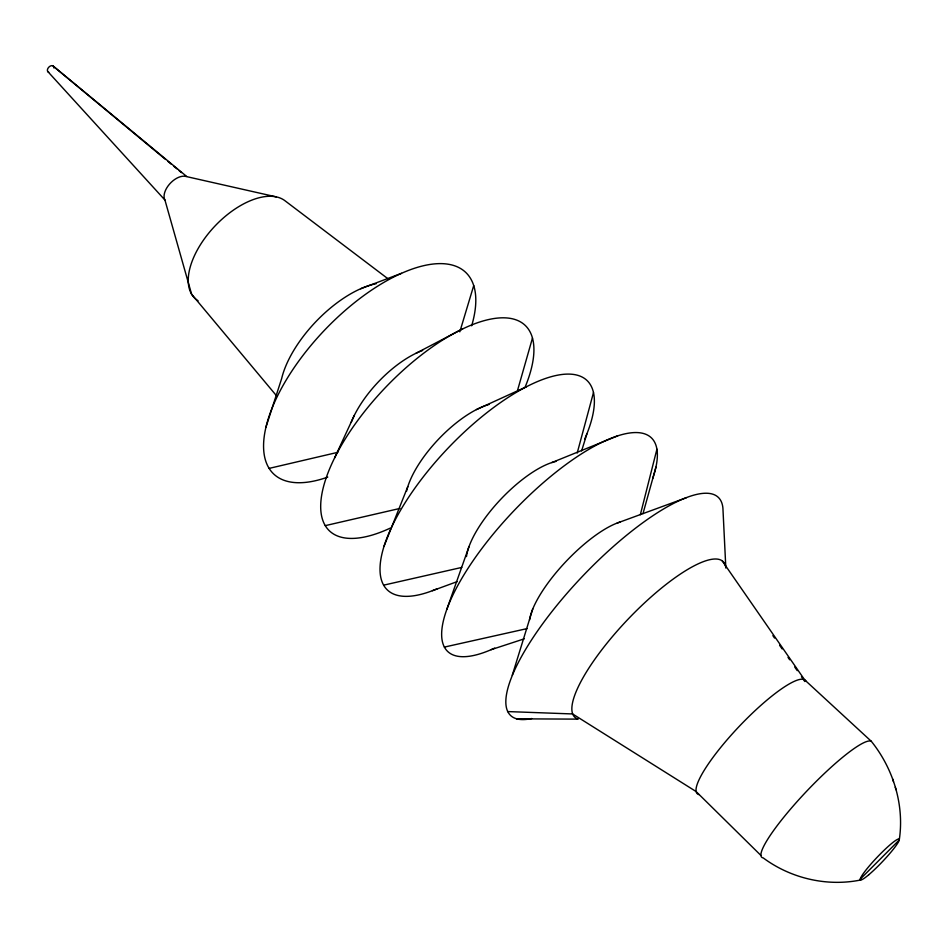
<?xml version="1.0" encoding="UTF-8"?>
<svg xmlns="http://www.w3.org/2000/svg" width="948" height="948" viewBox="0 0 948 948"><rect width="100%" height="100%" fill="white"/><g stroke="black" fill="none" stroke-linecap="round" stroke-linejoin="round"><path stroke-width="1.42" d="M640.327 514.776L656.928 449.186M577.202 453.049L593.495 392.531M642.993 513.626L655.921 467.163M517.525 390.469L532.48 338.033M459.816 331.824L473.727 285.573M512.276 675.237L532.752 608.971M581.61 450.904L586.812 434.077M265.914 427.275L281.639 378.619A82.642 38.43 -46.4 0 1 376.249 283.689M446.828 609.363L469.011 546.569M384.059 546.178L407.794 486.644M334.632 457.86L354.315 415.378M860.203 879.187L899.249 840.011C904.582 805.101 893.3 768.627 871.319 741.312L804.651 679.846L722.246 560.943M416.018 353.272L462.612 328.932M476.429 409.595L526.235 386.855M551.843 462.565L617.681 435.867M360.655 288.749L401.514 273.308M432.418 590.699L457.291 581.586M617.124 523.083L686.399 497.712M491.1 649.688L524.327 638.81M269.113 468.395L337.832 452.326M325.259 525.642L400.02 508.412M383.632 585.165L461.759 567.425M444.363 647.093L527.266 628.56M860.689 879.993C826.964 886.878 790.739 878.381 763.176 857.881A79.833 12.964 -46.4 0 1 802.743 795.396A79.833 12.964 -46.4 0 1 871.319 741.312M516.506 718.833L578.162 719.129A107.468 28.985 -46.4 0 1 629.721 617.456A107.468 28.985 -46.4 0 1 725.599 566.537M507.595 711.569L572.616 713.951L696.093 791.533L760.865 855.392M276.306 196.9L185.441 176.352A16.235 9.279 -46.4 0 0 169.479 184.173A16.235 9.279 -46.4 0 0 164.94 200.052L191.591 294.188L276.626 395.909M388.68 279.305L285.123 200.858A66.455 35.289 -46.4 0 0 211.392 229.973A66.455 35.289 -46.4 0 0 198.073 300.753M53.135 66.016L186.626 176.411M53.586 66.502L165.604 159.477M167.867 161.35L171.256 164.17M173.52 166.042L176.921 168.863M179.184 170.735L181.447 172.619M47.673 71.408L164.94 200.052M772.893 635.646L774.563 638.063M779.611 645.304L782.136 648.93M788.013 657.379L789.696 659.784M794.732 667.037L797.256 670.651M801.463 676.682L804.816 681.517M892.601 778.96L893.478 781.673M895.268 787.278L896.073 789.755M725.836 568.065L722.909 508.116A150.613 43.892 -46.4 0 0 574.133 585.307A150.613 43.892 -46.4 0 0 531.769 718.513M698.972 794.578A78.317 15.998 -46.4 0 1 738.634 727.009A78.317 15.998 -46.4 0 1 806.049 681.422M529.553 619.992A74.406 23.202 -46.4 0 1 564.119 563.491A74.406 23.202 -46.4 0 1 620.217 522.016M494.714 648.077A147.592 49.13 -46.4 0 1 452.575 595.7A147.592 49.13 -46.4 0 1 589.146 449.174A147.592 49.13 -46.4 0 1 652.615 478.657M466.475 556.595A72.937 25.703 -46.4 0 1 500.354 499.726A72.937 25.703 -46.4 0 1 555.978 461.427M437.336 588.708A144.689 53.918 -46.4 0 1 391.382 527.633A144.689 53.918 -46.4 0 1 533.511 383.312A144.689 53.918 -46.4 0 1 584.715 439.043M406.55 491.23A71.527 27.99 -46.4 0 1 489.132 404.441M389.972 528.249A141.904 58.314 -46.4 0 1 328.032 472.768A141.904 58.314 -46.4 0 1 467.802 326.562A141.904 58.314 -46.4 0 1 525.287 386.701M351.187 422.393A70.164 30.087 -46.4 0 1 422.654 350.452M327.771 477.093A139.214 62.343 -46.4 0 1 270.512 412.179A139.214 62.343 -46.4 0 1 403.327 272.514A139.214 62.343 -46.4 0 1 471.654 325.792M48.739 72.178A3.875 2.524 -46.4 0 1 47.708 68.837A3.875 2.524 -46.4 0 1 51.5 65.673A3.875 2.524 -46.4 0 1 53.846 67.936M868.925 874.625A28.096 3.437 -46.4 0 0 899.249 840.011A28.096 3.437 -46.4 0 0 871.046 863.936A28.096 3.437 -46.4 0 0 868.925 874.625"/></g></svg>
